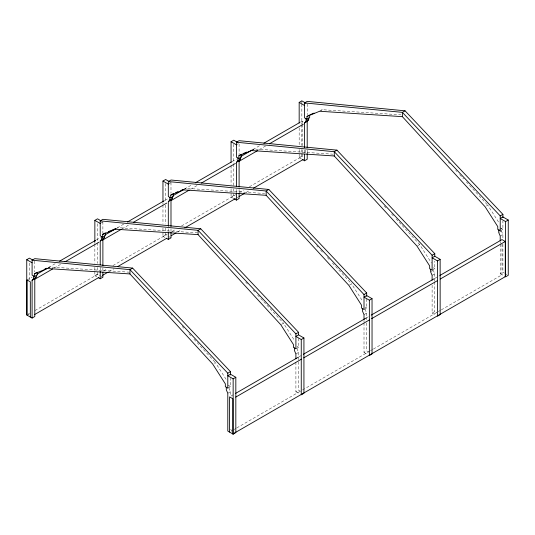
<?xml version="1.0" encoding="UTF-8"?>
<svg xmlns="http://www.w3.org/2000/svg" width="535" height="535" viewBox="0 0 535 535"><rect width="100%" height="100%" fill="white"/><g stroke="black" fill="none" stroke-linecap="round" stroke-linejoin="round"><path stroke-width="0.4" stroke-dasharray="2.67 2.01" d="M100.881 223.068L102.887 221.911M168.986 183.752L170.993 182.589M237.092 144.43L238.429 143.654M27.044 279.945L32.1 277.03M48.712 267.44L55.205 263.688M96.367 239.927L100.694 237.426M117.305 227.836L123.799 224.085M164.961 200.324L168.572 198.244M184.455 189.069L191.677 184.903M232.11 161.557L236.443 159.055M253.048 149.466L259.549 145.714M300.703 121.953L302.148 121.124L303.459 121.873M47.876 268.142L49.882 266.985L129.316 272.175M115.981 228.82L117.988 227.663L197.422 232.859M183.418 189.885L186.093 188.34L264.698 193.483M251.524 150.569L254.199 149.024L332.81 154.16M319.629 111.247L322.304 109.702L400.916 114.838M54.149 268.082L60.642 264.33M122.02 228.893L129.243 224.727M190.614 189.29L197.836 185.123M259.207 149.686L265.708 145.935M28.087 314.205L29.425 313.43M94.855 271.533L94.855 275.659L97.53 274.114L100.212 275.659M162.961 228.084L162.961 236.336L165.636 234.791L168.318 236.336M231.066 188.761L231.066 197.014L233.741 195.469L236.423 197.014M299.172 149.446L299.172 157.698L301.854 156.146L303.86 157.31M27.044 315.148L29.211 313.898M34.989 310.561L99.249 273.459M103.583 270.957L107.194 268.878M112.972 265.541L167.127 234.276M172.176 231.361L175.788 229.274M181.566 225.937L235.721 194.673M239.332 192.587L243.659 190.085M249.437 186.755L302.148 156.32L302.148 153.866M109.02 271.599L114.075 268.684M177.62 231.996L181.225 229.91M246.214 192.393L249.103 190.727M214.033 363.305L215.371 362.529L226.713 380.278M281.47 324.37L283.476 323.207L294.818 340.962M349.576 285.048L351.582 283.891L362.924 301.64M417.681 245.725L419.687 244.569L431.464 262.999M486.455 206.022L487.793 205.246L498.7 222.313M499.402 229.595L501.409 228.438L501.409 231.013L502.9 234.444L502.9 238.55M227.796 388.122L230.471 386.578L230.471 378.278M295.902 348.8L298.577 347.255L298.577 338.127M364.007 309.484L366.682 307.939L366.682 298.804M432.113 270.162L434.788 268.617L434.788 261.147M500.218 230.839L502.9 229.294L502.9 220.995M431.297 271.492L432.634 270.717M499.402 232.17L501.409 231.013M227.796 393.272L230.471 391.727L228.987 388.296L228.987 385.722M295.902 353.956L298.577 352.411L297.092 348.974L297.092 346.399L298.577 347.255M364.007 314.633L366.682 313.089L365.198 309.651L365.198 307.077L366.682 307.939M432.113 275.311L434.788 273.766L433.303 270.335M500.218 235.995L502.9 234.444M231.026 396.047L233.193 394.797M298.951 356.832L301.84 355.16M366.154 318.031L368.321 316.78M434.801 278.394L439.135 275.893M295.902 362.168L295.902 391.727L298.577 390.182L300.583 391.346M364.007 322.846L364.007 352.411L366.682 350.866L368.695 352.023M432.113 285.168L432.113 313.089L434.788 311.544L436.801 312.701M500.218 244.201L500.218 273.766L502.9 272.221L504.237 272.997M231.026 431.243L233.193 429.993M233.915 429.578L236.082 428.328M236.804 427.906L301.84 390.363M302.563 389.941L369.765 351.147M370.487 350.726L372.654 349.475M373.383 349.061L440.586 310.26M441.308 309.845L502.004 274.796L502.004 242.87M320.819 110.31L322.304 109.702M252.714 149.633L254.199 149.024M184.602 188.955L186.093 188.34M48.391 267.594L49.882 266.985M500.446 227.877L502.9 229.294M504.906 273.378L506.912 274.542M299.172 157.698L301.854 159.243M500.218 273.766L505.274 276.689M433.303 267.754L434.788 268.617M237.092 197.402L239.098 198.559M231.066 197.014L233.073 198.177M432.113 313.089L436.132 315.409M168.986 236.724L170.993 237.881M162.961 236.336L164.967 237.493M364.007 352.411L367.351 354.344M100.881 276.04L102.887 277.204M94.855 275.659L96.862 276.816M295.902 391.727L299.914 394.048M228.017 385.16L230.471 386.578M230.471 429.505L231.809 430.28M448.39 162.326L449.52 163.549M455.713 170.297L456.837 171.521M459.652 174.591L463.591 178.877M466.406 181.947L487.793 205.246M384.23 205.935L385.916 207.774M391.546 213.906L393.793 216.361M396.047 218.815L401.678 224.947M402.24 225.556L419.687 244.569M309.932 238.516L311.056 239.74M316.687 245.873L317.81 247.096M320.625 250.166L323.441 253.229M327.38 257.522L330.195 260.585M332.442 263.039L351.582 283.891M245.766 282.126L247.451 283.965M253.082 290.097L254.774 291.936M257.582 295.006L263.213 301.131M263.775 301.747L283.476 323.207M170.906 314.092L172.029 315.316M182.161 326.35L183.853 328.189M188.915 333.713L191.731 336.776M193.984 339.23L215.371 362.529M502.9 244.301L502.9 272.221M500.218 241.74L500.218 243.385M434.788 273.766L434.788 281.156M434.788 281.978L434.788 311.544M366.682 313.089L366.682 319.656M366.682 322.939L366.682 350.866M364.007 320.385L364.007 322.023M307.204 103.95L307.204 114.664M307.204 150.208L307.204 153.492M305.418 150.021L305.418 153.298M304.529 150.108L304.529 153.391M302.148 121.124L302.148 123.578M302.148 124.394L302.148 145.68M302.148 149.773L302.148 153.043M301.854 100.861L301.854 103.335M301.854 104.158L301.854 123.966M301.854 124.789L301.854 145.42M301.854 149.546L301.854 152.849M301.854 153.672L301.854 156.146M299.172 127.985L299.172 145.319M298.577 352.411L298.577 390.182M239.098 144.015L239.098 154.809M239.098 189.53L239.098 192.814M236.423 189.43L236.423 191.891M233.741 144.303L233.741 163.289M233.741 164.111L233.741 185.565M233.741 188.868L233.741 195.469M231.066 165.656L231.066 184.635M230.471 391.727L230.471 395.833M170.993 182.509L170.993 193.309M170.993 228.846L170.993 231.314M168.318 228.753L168.318 231.214M165.636 183.625L165.636 201.782M165.636 205.086L165.636 224.065M165.636 228.191L165.636 234.791M162.961 202.504L162.961 204.149M162.961 204.979L162.961 223.958M102.887 221.824L102.887 233.447M102.887 268.169L102.887 270.63M100.212 267.253L100.212 270.536M97.53 223.77L97.53 241.927M97.53 242.75L97.53 263.38M97.53 267.507L97.53 274.114M94.855 241.82L94.855 243.472M94.855 244.301L94.855 263.28M94.855 267.406L94.855 270.703M34.782 261.147L34.782 271.947M29.425 263.093L29.425 280.42"/><path stroke-width="0.8" d="M36.266 277.03L34.782 278.748L34.782 316.519L32.1 318.071L32.1 280.293L33.591 278.575L36.266 277.03L36.266 275.097M100.212 264.785L100.212 240.971L101.697 239.252L104.372 237.707L104.372 235.774M100.212 240.971L102.887 239.426L104.372 237.707M168.318 226.285L168.318 201.648L169.802 199.936L172.477 198.391L172.477 196.459M168.318 201.648L170.993 200.103L172.477 198.391M236.423 186.147L236.423 162.332L237.908 160.614L240.583 159.069L240.583 157.136M236.423 162.332L239.098 160.788L240.583 159.069M304.529 147.647L304.529 123.01L306.013 121.291L308.688 119.746L308.688 117.814M304.529 123.01L307.204 121.465L308.688 119.746M32.1 318.071L26.75 314.975L26.75 259.689L29.425 258.144L32.775 260.07M94.855 241.82L94.855 220.366L97.53 218.822L100.881 220.754M162.961 201.675L162.961 181.044L165.636 179.499L169.655 181.82M231.066 162.359L231.066 141.728L233.741 140.177L237.092 142.109M299.172 123.037L299.172 102.406L301.854 100.861L305.866 103.175M37.236 272.181L37.236 275.01L34.554 276.555L32.1 275.144L32.1 260.204L34.782 258.659L132.626 268.102L230.471 371.638L230.471 374.961M102.66 237.239L102.66 234.404L105.341 232.859L105.341 235.694L102.66 237.239L100.212 235.821L100.212 220.881L102.887 219.337L200.732 228.779L298.577 332.315L298.577 334.81M170.772 197.917L170.772 195.081L173.447 193.536L173.447 196.372L170.772 197.917L168.318 196.499L168.318 181.559L170.993 180.014L268.837 189.457L366.682 292.999L366.682 296.316M238.877 158.594L238.877 155.765L241.552 154.214L241.552 157.049L238.877 158.594L236.423 157.176L236.423 142.243L239.098 140.692L336.943 150.141L434.788 253.677L434.788 256.165M309.658 114.898L309.658 117.727L306.983 119.272L304.529 117.861L304.529 102.921L307.204 101.376L405.048 110.819L502.9 214.354L502.9 217.678M34.554 276.555L34.554 273.726L36.567 272.562M306.983 119.272L306.983 116.443L308.989 115.286M37.156 274.114L47.267 268.276M59.539 261.187L95.645 240.349M105.027 234.925L115.861 228.672M127.41 222.005L164.238 200.745M172.899 195.743L183.732 189.49M195.282 182.816L231.387 161.971M240.777 156.554L252.326 149.887M263.882 143.213L299.981 122.375M32.1 280.293L34.782 278.748M34.648 279.337L52.704 268.911M64.976 261.829L98.915 242.235M102.526 240.148L121.298 229.314M133.569 222.226L166.786 203.046M171.12 200.545L189.169 190.126M201.448 183.037L235.38 163.449M238.991 161.363L257.763 150.522M269.319 143.855L303.251 124.26M34.648 314.533L98.915 277.438M102.526 275.351L108.297 272.014M117.687 266.597L166.786 238.249M171.12 235.748L176.175 232.832M184.836 227.83L235.38 198.645M238.991 196.559L244.769 193.229M253.429 188.226L303.251 159.463M98.199 277.591L100.212 278.748L102.887 277.204L102.887 272.275M166.305 238.269L168.318 239.426L170.993 237.881L170.993 232.13M233.741 198.559L236.423 200.103L239.098 198.559L239.098 193.637M302.522 159.624L304.529 160.788L307.204 159.243L307.204 153.492M132.626 268.102L129.951 269.647L32.1 260.204M200.732 228.779L198.057 230.324L100.212 220.881M268.837 189.457L266.162 191.002L168.318 181.559M336.943 150.141L334.268 151.686L236.423 142.243M405.048 110.819L402.373 112.363L304.529 102.921M227.796 373.183L129.951 269.647L129.951 273.94L212.696 364.074L225.342 383.876L225.342 386.705L227.796 388.122L227.796 373.183L230.471 371.638M295.902 333.867L198.057 230.324L198.057 234.618L280.801 324.752L293.447 344.553L293.447 347.389L295.902 348.8L295.902 333.867L298.577 332.315M364.007 294.544L266.162 191.002L266.162 195.295L348.907 285.436L361.553 305.231L361.553 308.066L364.007 309.484L364.007 294.544L366.682 292.999M432.113 255.222L334.268 151.686L334.268 155.979L417.012 246.113L429.659 265.908L429.659 268.744L432.113 270.162L432.113 255.222L434.788 253.677M500.218 215.899L402.373 112.363L402.373 116.657L485.118 206.791L497.764 226.593L497.764 229.421L500.218 230.839L500.218 215.899L502.9 214.354M235.828 377.302L230.471 374.212L227.796 375.757L233.146 378.854L235.828 377.302L235.828 432.594L233.146 434.139L227.796 431.049L227.796 393.272L226.312 389.841L226.312 387.266M301.258 339.531L303.933 337.986L303.933 393.272L301.258 394.823L301.258 339.531L295.902 336.441L298.577 334.897L303.933 337.986M369.364 300.209L372.039 298.664L372.039 353.956L369.364 355.501L369.364 300.209L364.007 297.119L366.682 295.574L372.039 298.664M437.469 260.886L440.144 259.341L440.144 314.633L437.469 316.178L437.469 260.886L432.113 257.796L434.788 256.252L440.144 259.341M505.575 221.57L508.25 220.025L508.25 275.311L505.575 276.856L505.575 221.57L500.218 218.481L502.9 216.929L508.25 220.025M235.36 393.539L298.229 357.246M303.285 354.324L366.154 318.031M371.21 315.108L434.079 278.815M439.857 275.478L502.004 239.6L505.274 241.486L505.274 276.689L232.852 433.972L232.852 398.769L229.582 396.883L229.582 432.079M235.741 397.097L301.499 359.132M303.666 357.882L369.424 319.917M371.591 318.666L437.349 280.701M440.238 279.036L505.274 241.486M310.4 114.59L314.119 113.066M306.983 116.443L319.629 111.247L402.373 116.657M243.037 153.605L246.762 152.08M238.877 155.765L251.524 150.569L334.268 155.979M175.681 192.62L177.908 191.704M180.883 190.48L183.117 189.564M170.772 195.081L183.418 189.885L266.162 195.295M108.317 231.635L110.544 230.719M112.036 230.11L115.754 228.579M102.66 234.404L115.313 229.207L198.057 234.618M44.672 269.125L46.906 268.209M34.554 273.726L47.207 268.53L129.951 273.94M299.172 102.406L304.529 105.495M231.066 141.728L236.423 144.818M162.961 181.044L168.318 184.134M94.855 220.366L100.212 223.456M26.75 259.689L32.1 262.779M500.218 240.917L500.218 235.995L498.734 232.558L498.734 229.983M432.113 280.24L432.113 275.311L430.628 271.88L430.628 269.306M364.007 319.562L364.007 314.633L362.523 311.196L362.523 308.621M307.204 121.465L307.204 147.74M306.013 118.716L306.013 121.291M304.529 154.214L304.529 160.788M295.902 358.878L295.902 353.956L294.417 350.519L294.417 347.944M239.098 160.788L239.098 187.063M237.908 158.039L237.908 160.614M236.423 192.714L236.423 200.103M233.146 378.854L233.146 434.139M170.993 200.103L170.993 226.385M169.802 197.355L169.802 199.936M168.318 232.859L168.318 239.426M102.887 239.426L102.887 265.708M101.697 236.677L101.697 239.252M100.212 271.359L100.212 278.748M33.591 276L33.591 278.575M30.321 317.034L30.321 281.838L27.044 279.945L27.044 315.148"/></g></svg>
